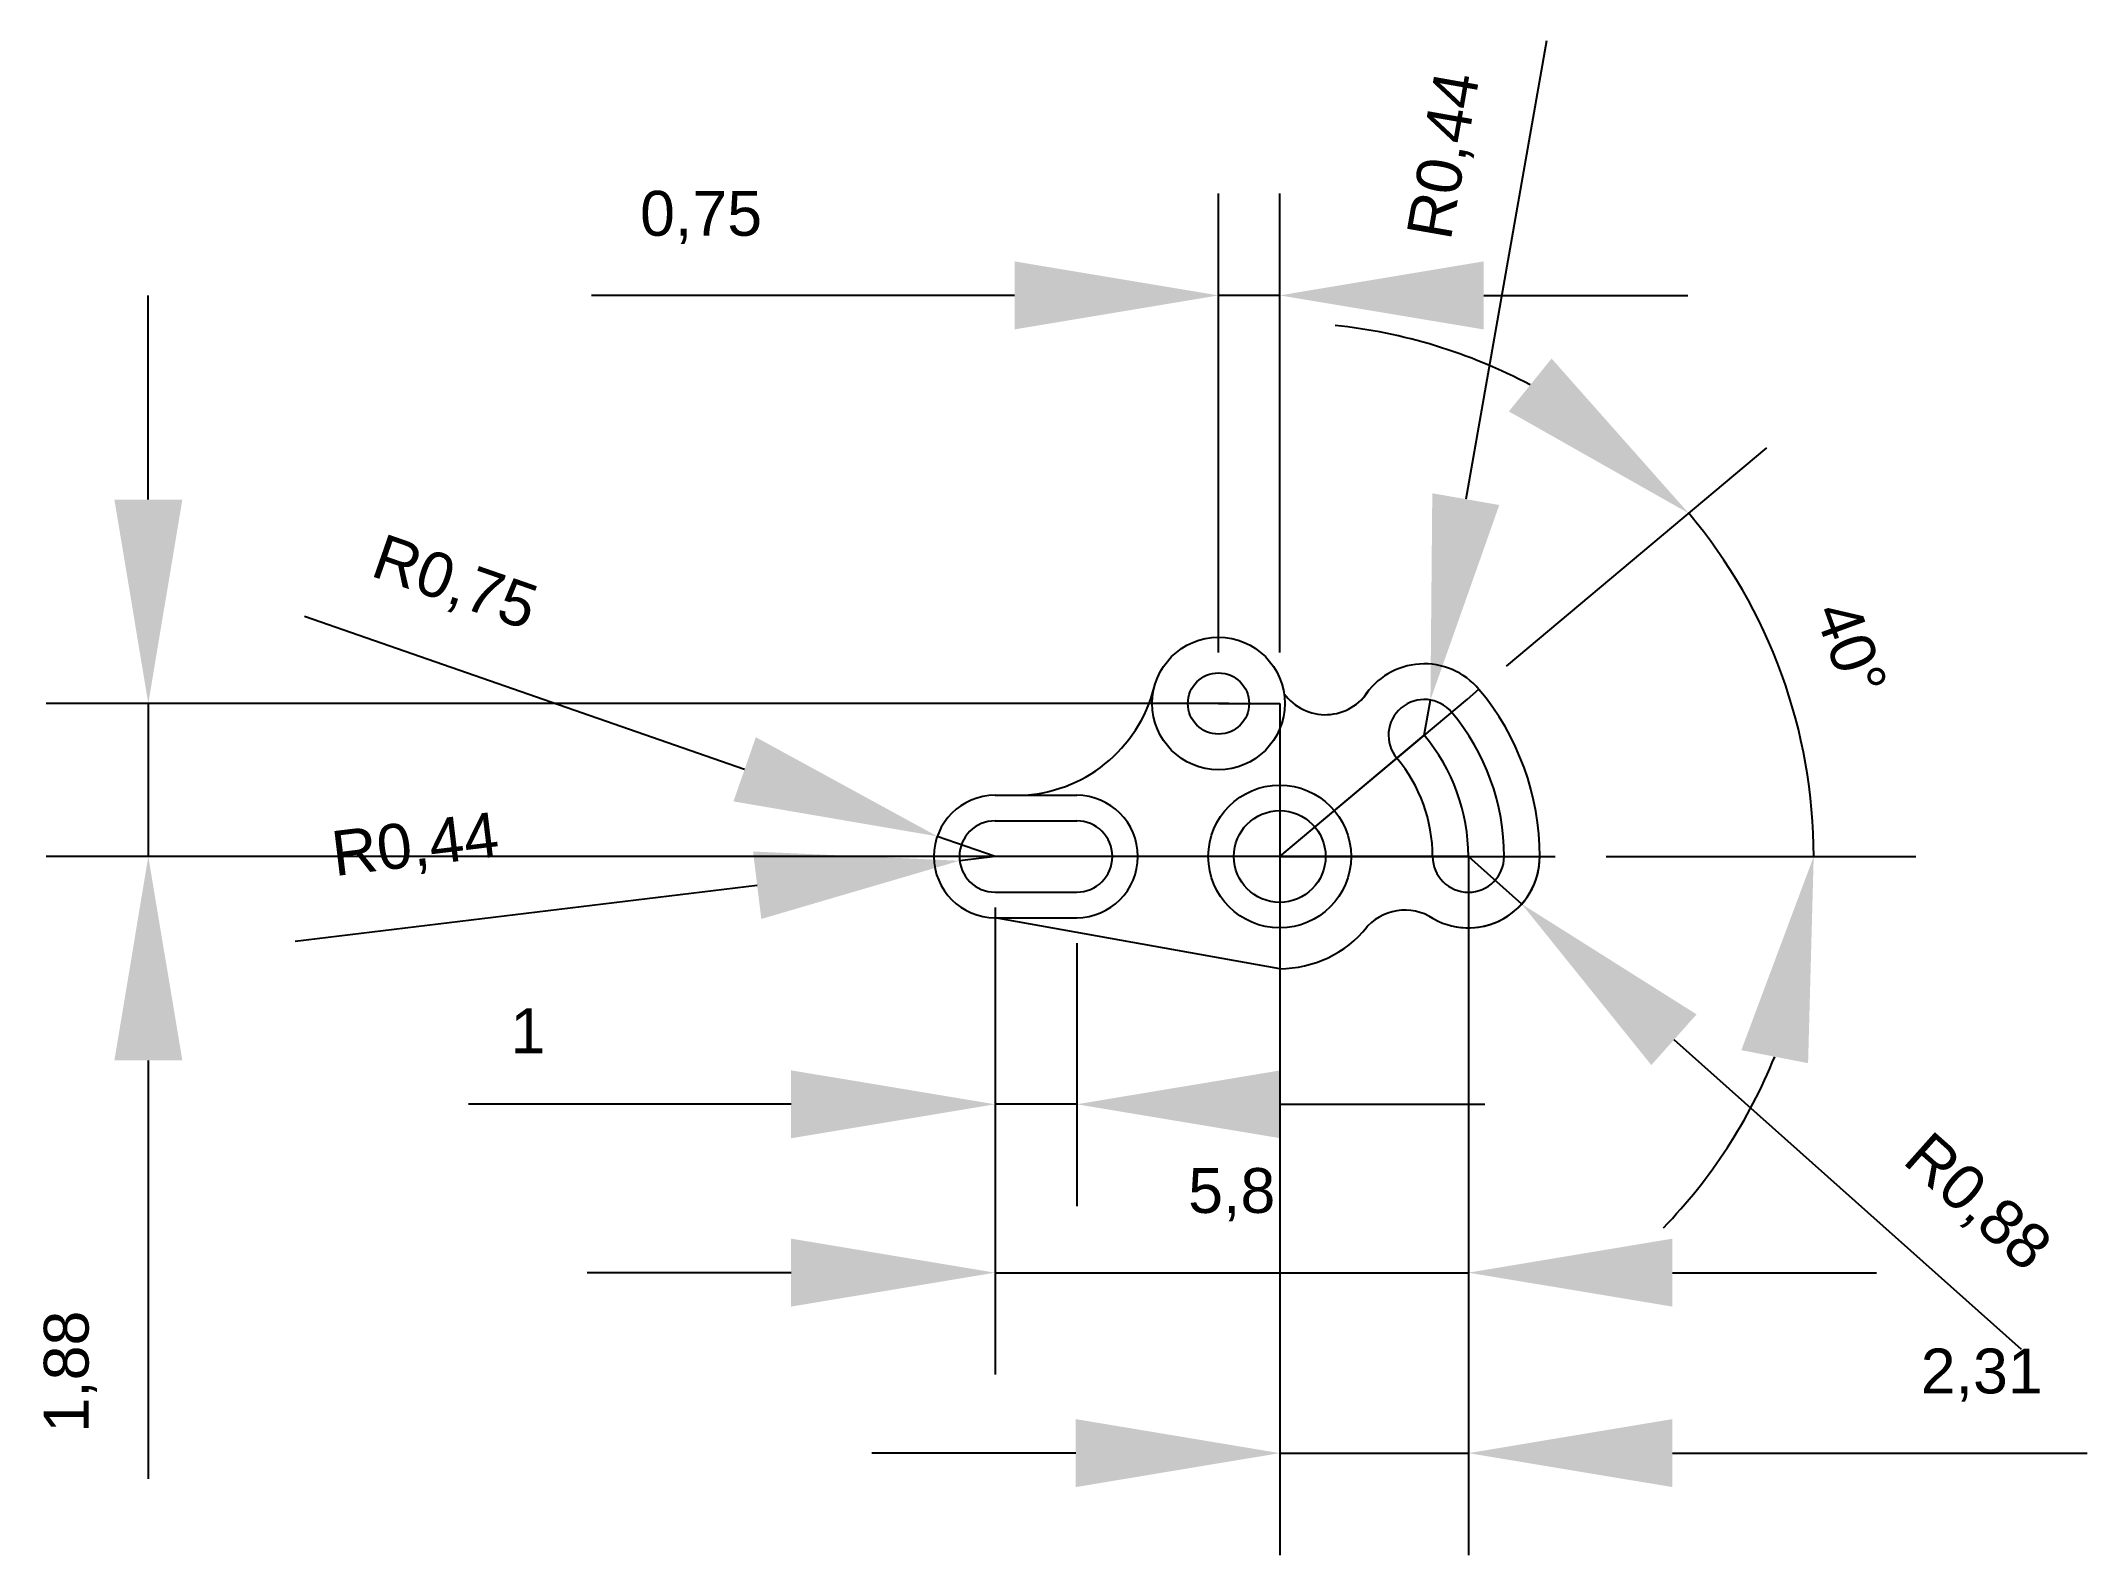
# Model space of a CAD drawing. Header units: millimetres. Extents: x 2860 to 2885.1, y 1468 to 1486.5.
import ezdxf

# ---------------------------------------------------------------- set-up
doc = ezdxf.new("R2010")
doc.units = ezdxf.units.MM
doc.styles.get("Standard").update_dxf_attribs({"font": 'arial.ttf', "height": 0.55})
doc.dimstyles.new('ISO-25', dxfattribs={"dimtxt": 2.5, "dimasz": 2.5, "dimexe": 1.25, "dimexo": 0.625, "dimtad": 1, "dimtxsty": 'Standard', "dimcen": 2.5, "dimadec": 0, "dimazin": 0, "dimtfac": 1, "dimtmove": 0, "dimatfit": 3, "dimfxl": 1, "dimarcsym": 0})

# ---------------------------------------------------------------- blocks, each defined once
blk = doc.blocks.new('*D5')
at = {"color": 0, "lineweight": -2, "transparency": 16777216}
for p, q in [((2871.695, 1475.477), (2871.695, 1472.252)), ((2872.695, 1475.477), (2872.695, 1472.252)), ((2869.195, 1473.502), (2865.243, 1473.502)), ((2872.695, 1473.502), (2871.695, 1473.502)), ((2875.195, 1473.502), (2877.695, 1473.502))]:
    blk.add_line(p, q, dxfattribs=at)
at = {"color": 0, "transparency": 16777216}
for points in [[(2869.195, 1473.918), (2869.195, 1473.085), (2871.695, 1473.502)], [(2875.195, 1473.918), (2875.195, 1473.085), (2872.695, 1473.502)]]:
    blk.add_solid(points, dxfattribs=at)
at = {"layer": 'Defpoints', "color": 0, "transparency": 16777216}
for p in [(2871.695, 1476.102), (2872.695, 1476.102), (2871.695, 1473.502)]:
    blk.add_point(p, dxfattribs=at)
at = {"color": 0, "transparency": 16777216, "insert": (2865.969, 1474.403), "char_height": 0.55, "attachment_point": 5}
blk.add_mtext('1', dxfattribs=at)
blk = doc.blocks.new('*D6')
at = {"color": 0, "lineweight": -2, "transparency": 16777216}
for p, q in [((2863.234, 1479.485), (2868.626, 1477.608)), ((2871.695, 1476.539), (2870.987, 1476.786))]:
    blk.add_line(p, q, dxfattribs=at)
at = {"color": 0, "transparency": 16777216}
blk.add_solid([(2868.763, 1478.001), (2868.489, 1477.214), (2870.987, 1476.786)], dxfattribs=at)
at = {"layer": 'Defpoints', "color": 0, "transparency": 16777216}
for p in [(2870.987, 1476.786), (2871.695, 1476.539)]:
    blk.add_point(p, dxfattribs=at)
at = {"color": 0, "transparency": 16777216, "insert": (2865.064, 1479.86), "char_height": 0.55, "attachment_point": 5, "rotation": 340.8044}
blk.add_mtext('R0,75', dxfattribs=at)
blk = doc.blocks.new('*D7')
at = {"color": 0, "lineweight": -2, "transparency": 16777216}
for p, q in [((2871.695, 1476.539), (2871.261, 1476.487)), ((2863.118, 1475.502), (2868.779, 1476.186))]:
    blk.add_line(p, q, dxfattribs=at)
at = {"color": 0, "transparency": 16777216}
blk.add_solid([(2868.729, 1476.6), (2868.83, 1475.773), (2871.261, 1476.487)], dxfattribs=at)
at = {"layer": 'Defpoints', "color": 0, "transparency": 16777216}
for p in [(2871.261, 1476.487), (2871.695, 1476.539)]:
    blk.add_point(p, dxfattribs=at)
at = {"color": 0, "transparency": 16777216, "insert": (2864.593, 1476.643), "char_height": 0.55, "attachment_point": 5, "rotation": 6.8957}
blk.add_mtext('R0,44', dxfattribs=at)
blk = doc.blocks.new('*D8')
at = {"color": 0, "lineweight": -2, "transparency": 16777216}
for p, q in [((2877.961, 1478.87), (2881.154, 1481.549)), ((2879.184, 1476.539), (2882.977, 1476.539))]:
    blk.add_line(p, q, dxfattribs=at)
for start, end in [(62.0252, 84.0504), (360, 40), (315.9496, 337.9748)]:
    blk.add_arc((2875.183, 1476.539), 6.544, start, end, dxfattribs=at)
at = {"color": 0, "transparency": 16777216}
for points in [[(2878.515, 1482.642), (2877.991, 1481.994), (2880.196, 1480.745)], [(2880.84, 1474.165), (2881.658, 1474.006), (2881.727, 1476.539)]]:
    blk.add_solid(points, dxfattribs=at)
at = {"layer": 'Defpoints', "color": 0, "transparency": 16777216}
for p in [(2877.483, 1478.468), (2881.551, 1478.048), (2875.183, 1476.539), (2875.183, 1476.539), (2878.559, 1476.539)]:
    blk.add_point(p, dxfattribs=at)
at = {"color": 0, "transparency": 16777216, "insert": (2882.183, 1479.087), "char_height": 0.55, "attachment_point": 5, "rotation": 290}
blk.add_mtext('40°', dxfattribs=at)
blk = doc.blocks.new('*D9')
at = {"color": 0, "lineweight": -2, "transparency": 16777216}
for p, q in [((2877.495, 1476.539), (2878.148, 1475.957)), ((2884.274, 1470.497), (2880.015, 1474.293))]:
    blk.add_line(p, q, dxfattribs=at)
at = {"color": 0, "transparency": 16777216}
blk.add_solid([(2880.292, 1474.604), (2879.737, 1473.982), (2878.148, 1475.957)], dxfattribs=at)
at = {"layer": 'Defpoints', "color": 0, "transparency": 16777216}
for p in [(2877.495, 1476.539), (2878.148, 1475.957)]:
    blk.add_point(p, dxfattribs=at)
at = {"color": 0, "transparency": 16777216, "insert": (2883.713, 1472.277), "char_height": 0.55, "attachment_point": 5, "rotation": 318.2884}
blk.add_mtext('R0,88', dxfattribs=at)
blk = doc.blocks.new('*D10')
at = {"color": 0, "lineweight": -2, "transparency": 16777216}
for p, q in [((2878.451, 1486.535), (2877.463, 1480.919)), ((2876.954, 1478.025), (2877.03, 1478.457))]:
    blk.add_line(p, q, dxfattribs=at)
at = {"color": 0, "transparency": 16777216}
blk.add_solid([(2877.053, 1480.991), (2877.874, 1480.847), (2877.03, 1478.457)], dxfattribs=at)
at = {"layer": 'Defpoints', "color": 0, "transparency": 16777216}
for p in [(2877.03, 1478.457), (2876.954, 1478.025)]:
    blk.add_point(p, dxfattribs=at)
at = {"color": 0, "transparency": 16777216, "insert": (2877.233, 1485.124), "char_height": 0.55, "attachment_point": 5, "rotation": 80.0223}
blk.add_mtext('R0,44', dxfattribs=at)
blk = doc.blocks.new('*D19')
at = {"color": 0, "lineweight": -2, "transparency": 16777216}
for p, q in [((2871.695, 1475.914), (2871.695, 1470.188)), ((2877.495, 1475.914), (2877.495, 1470.188)), ((2869.195, 1471.438), (2866.695, 1471.438)), ((2871.695, 1471.438), (2877.495, 1471.438)), ((2879.995, 1471.438), (2882.495, 1471.438))]:
    blk.add_line(p, q, dxfattribs=at)
at = {"color": 0, "transparency": 16777216}
for points in [[(2869.195, 1471.855), (2869.195, 1471.022), (2871.695, 1471.438)], [(2879.995, 1471.855), (2879.995, 1471.022), (2877.495, 1471.438)]]:
    blk.add_solid(points, dxfattribs=at)
at = {"layer": 'Defpoints', "color": 0, "transparency": 16777216}
for p in [(2871.695, 1476.539), (2877.495, 1476.539), (2877.495, 1471.438)]:
    blk.add_point(p, dxfattribs=at)
at = {"color": 0, "transparency": 16777216, "insert": (2874.595, 1472.394), "char_height": 0.55, "attachment_point": 5}
blk.add_mtext('5,8', dxfattribs=at)
blk = doc.blocks.new('*D20')
at = {"color": 0, "lineweight": -2, "transparency": 16777216}
for p, q in [((2875.183, 1475.914), (2875.183, 1467.976)), ((2877.495, 1475.914), (2877.495, 1467.976)), ((2872.683, 1469.226), (2870.183, 1469.226)), ((2875.183, 1469.226), (2877.495, 1469.226)), ((2879.995, 1469.226), (2885.077, 1469.226))]:
    blk.add_line(p, q, dxfattribs=at)
at = {"color": 0, "transparency": 16777216}
for points in [[(2872.683, 1469.643), (2872.683, 1468.81), (2875.183, 1469.226)], [(2879.995, 1469.643), (2879.995, 1468.81), (2877.495, 1469.226)]]:
    blk.add_solid(points, dxfattribs=at)
at = {"layer": 'Defpoints', "color": 0, "transparency": 16777216}
for p in [(2875.183, 1476.539), (2877.495, 1476.539), (2877.495, 1469.226)]:
    blk.add_point(p, dxfattribs=at)
at = {"color": 0, "transparency": 16777216, "insert": (2883.786, 1470.182), "char_height": 0.55, "attachment_point": 5}
blk.add_mtext('2,31', dxfattribs=at)
blk = doc.blocks.new('*D21')
at = {"color": 0, "lineweight": -2, "transparency": 16777216}
for p, q in [((2861.318, 1480.914), (2861.318, 1483.414)), ((2874.558, 1478.414), (2860.068, 1478.414)), ((2861.318, 1478.414), (2861.318, 1476.539)), ((2874.558, 1476.539), (2860.068, 1476.539)), ((2861.318, 1474.039), (2861.318, 1468.911))]:
    blk.add_line(p, q, dxfattribs=at)
at = {"color": 0, "transparency": 16777216}
for points in [[(2860.902, 1480.914), (2861.735, 1480.914), (2861.318, 1478.414)], [(2860.902, 1474.039), (2861.735, 1474.039), (2861.318, 1476.539)]]:
    blk.add_solid(points, dxfattribs=at)
at = {"layer": 'Defpoints', "color": 0, "transparency": 16777216}
for p in [(2875.183, 1478.414), (2861.318, 1476.539), (2875.183, 1476.539)]:
    blk.add_point(p, dxfattribs=at)
at = {"color": 0, "transparency": 16777216, "insert": (2860.363, 1470.225), "char_height": 0.55, "attachment_point": 5, "rotation": 90}
blk.add_mtext('1,88', dxfattribs=at)
blk = doc.blocks.new('*D22')
at = {"color": 0, "lineweight": -2, "transparency": 16777216}
for p, q in [((2874.433, 1479.039), (2874.433, 1484.666)), ((2875.183, 1479.039), (2875.183, 1484.666)), ((2871.933, 1483.416), (2866.75, 1483.416)), ((2875.183, 1483.416), (2874.433, 1483.416)), ((2877.683, 1483.416), (2880.183, 1483.416))]:
    blk.add_line(p, q, dxfattribs=at)
at = {"color": 0, "transparency": 16777216}
for points in [[(2871.933, 1483.833), (2871.933, 1482.999), (2874.433, 1483.416)], [(2877.683, 1483.833), (2877.683, 1482.999), (2875.183, 1483.416)]]:
    blk.add_solid(points, dxfattribs=at)
at = {"layer": 'Defpoints', "color": 0, "transparency": 16777216}
for p in [(2874.433, 1483.416), (2874.433, 1478.414), (2875.183, 1478.414)]:
    blk.add_point(p, dxfattribs=at)
at = {"color": 0, "transparency": 16777216, "insert": (2868.092, 1484.371), "char_height": 0.55, "attachment_point": 5}
blk.add_mtext('0,75', dxfattribs=at)

msp = doc.modelspace()

# ---------------------------------------------------------------- linework, layer by layer
for p, q in [((2875.183, 1476.539), (2877.483, 1478.468)), ((2877.483, 1478.468), (2877.625, 1478.588)), ((2874.433, 1478.414), (2875.183, 1478.414)), ((2875.183, 1478.414), (2875.183, 1476.539)), ((2875.183, 1476.539), (2876.954, 1478.025)), ((2871.695, 1477.289), (2872.695, 1477.289)), ((2871.695, 1476.976), (2872.695, 1476.976)), ((2877.495, 1476.539), (2871.695, 1476.539)), ((2875.183, 1476.539), (2877.495, 1476.539)), ((2875.183, 1476.539), (2878.559, 1476.539)), ((2875.183, 1476.539), (2875.183, 1474.874)), ((2877.495, 1476.539), (2877.495, 1474.626)), ((2871.695, 1476.102), (2872.695, 1476.102)), ((2871.695, 1475.789), (2872.695, 1475.789)), ((2875.183, 1475.164), (2871.695, 1475.789))]:
    msp.add_line(p, q)
for centre, radius in [((2874.433, 1478.414), 0.812), ((2874.433, 1478.414), 0.375), ((2875.183, 1476.539), 0.875), ((2875.183, 1476.539), 0.562)]:
    msp.add_circle(centre, radius)
for centre, radius, start, end in [((2876.954, 1478.025), 0.875, 40, 147.3374), ((2871.946, 1479.038), 1.75, 271.6379, 345.9109), ((2875.742, 1478.902), 0.625, 216.1423, 328.6255), ((2876.954, 1478.025), 0.438, 40, 220), ((2875.183, 1476.539), 3.187, 0, 40), ((2875.183, 1476.539), 2.75, 0, 40), ((2875.183, 1476.539), 2.312, 0, 40), ((2875.183, 1476.539), 1.874, 0, 40), ((2871.695, 1476.539), 0.75, 90, 270), ((2872.695, 1476.539), 0.75, 270, 90), ((2871.695, 1476.539), 0.437, 90, 270), ((2872.695, 1476.539), 0.437, 270, 90), ((2877.495, 1476.539), 0.875, 237.1409, 0), ((2877.495, 1476.539), 0.438, 180, 0), ((2877.495, 1476.539), 0.875, 259.0921, 0), ((2875.183, 1476.539), 1.375, 270, 320.9999), ((2876.718, 1475.257), 0.625, 56.4918, 142.0464)]:
    msp.add_arc(centre, radius, start, end)

# ---------------------------------------------------------------- dimensions: what is measured, and where the dimension line sits
for center, mpoint, picture, middle in [((2876.954, 1478.025), (2877.03, 1478.457), '*D10', (2877.233, 1485.124)), ((2871.695, 1476.539), (2870.987, 1476.786), '*D6', (2865.064, 1479.86)), ((2871.695, 1476.539), (2871.261, 1476.487), '*D7', (2864.593, 1476.643)), ((2877.495, 1476.539), (2878.148, 1475.957), '*D9', (2883.713, 1472.277))]:
    dim = msp.add_radius_dim(center=center, mpoint=mpoint, dimstyle='ISO-25')
    dim.commit()
    dim.dimension.update_dxf_attribs({"geometry": picture, "text_midpoint": middle})
for base, p1, p2, picture, middle in [((2874.433, 1483.416), (2875.183, 1478.414), (2874.433, 1478.414), '*D22', (2868.092, 1484.371)), ((2877.495, 1471.438), (2871.695, 1476.539), (2877.495, 1476.539), '*D19', (2874.595, 1472.394)), ((2877.495, 1469.226), (2875.183, 1476.539), (2877.495, 1476.539), '*D20', (2883.786, 1470.182)), ((2871.695, 1473.502), (2872.695, 1476.102), (2871.695, 1476.102), '*D5', (2865.969, 1474.403))]:
    dim = msp.add_linear_dim(base=base, p1=p1, p2=p2, dimstyle='ISO-25')
    dim.commit()
    dim.dimension.update_dxf_attribs({"geometry": picture, "text_midpoint": middle})
dim = msp.add_linear_dim(base=(2861.318376095, 1476.539076802), p1=(2875.183234185, 1478.414076802), p2=(2875.183234185, 1476.539076802), angle=90, dimstyle='ISO-25')
dim.commit()
dim.dimension.update_dxf_attribs({"geometry": '*D21', "text_midpoint": (2860.362850857, 1470.225076119)})
dim = msp.add_angular_dim_2l(base=(2881.551, 1478.048), line1=((2875.183, 1476.539), (2878.559, 1476.539)), line2=((2875.183, 1476.539), (2877.483, 1478.468)), dimstyle='ISO-25')
dim.commit()
dim.dimension.update_dxf_attribs({"geometry": '*D8', "text_midpoint": (2882.183, 1479.087)})

doc.saveas('drawing.dxf')
